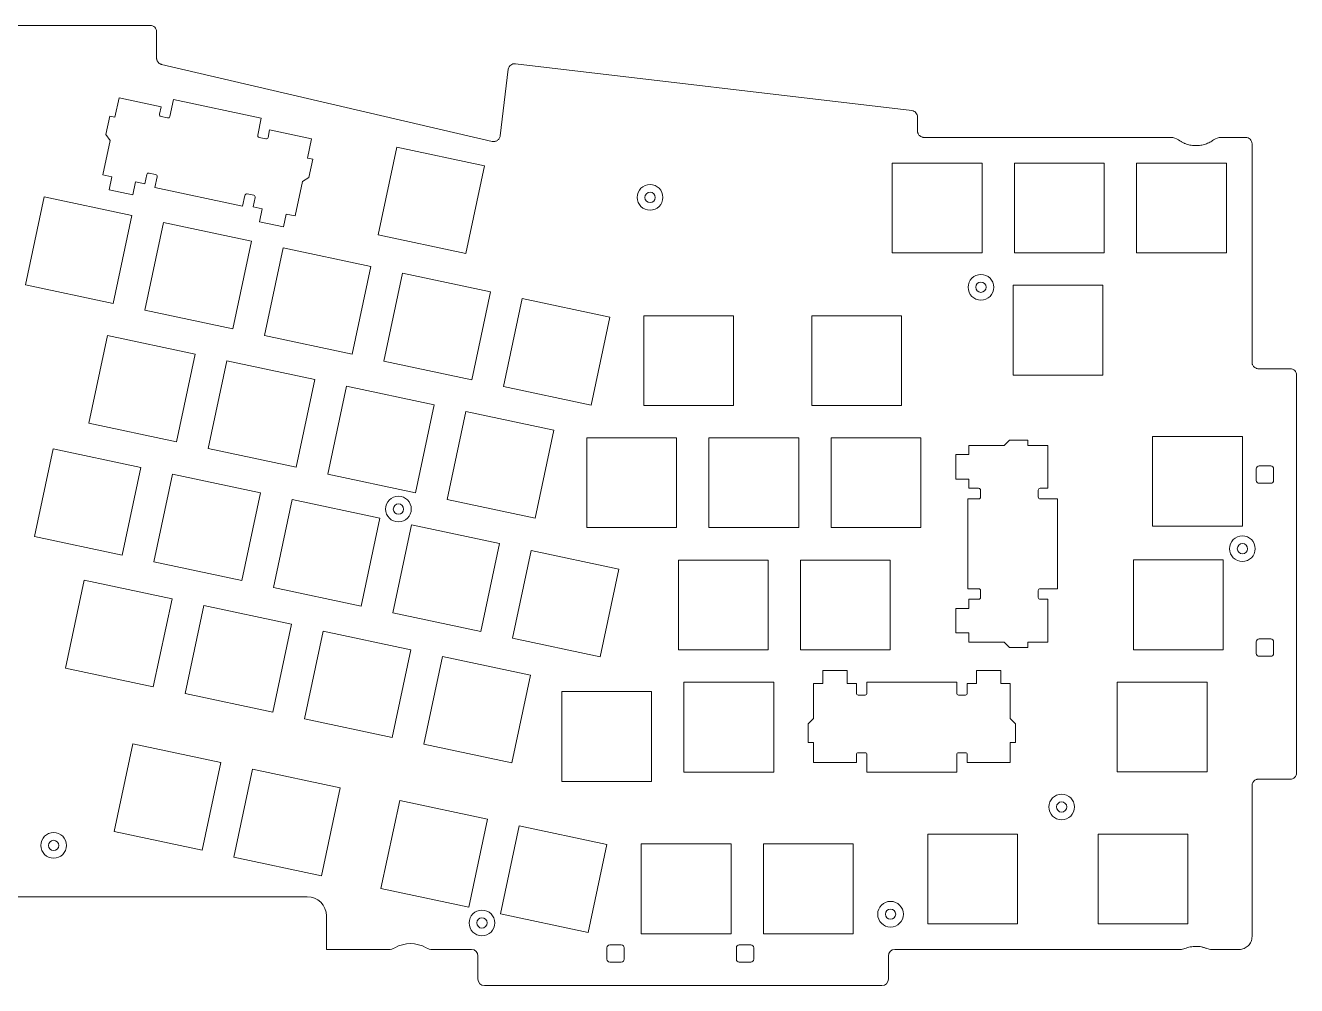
# Model space of a CAD drawing. Header units: inches. Extents: x 633 to 1402, y 68 to 485.
# Drawn here: x 895 to 1093.2, y 335 to 484.7 of the extents above; entities that cross this region are included whole.
import ezdxf

# ---------------------------------------------------------------- set-up
doc = ezdxf.new("R2010")
doc.units = ezdxf.units.IN
doc.header["$LTSCALE"] = 2.574606
doc.header["$MEASUREMENT"] = 0
doc.layers.get('0').update_dxf_attribs({"linetype": 'CONTINUOUS'})

msp = doc.modelspace()

# ---------------------------------------------------------------- linework, layer by layer
at = {"color": 7, "linetype": 'Continuous', "lineweight": 15}
for p, q in [((875.713, 484.732), (914.413, 484.732)), ((915.413, 483.732), (915.413, 479.619)), ((916.191, 478.644), (967.768, 466.65)), ((968.985, 467.503), (970.26, 477.887)), ((971.37, 478.758), (1033.2, 471.443)), ((908.917, 470.414), (909.562, 473.446)), ((909.562, 473.446), (916.115, 472.052)), ((916.115, 472.052), (915.865, 470.879)), ((917.479, 470.535), (918.041, 473.176)), ((918.041, 473.176), (931.735, 470.263)), ((907.506, 467.749), (908.11, 470.586)), ((908.11, 470.586), (908.917, 470.414)), ((916.096, 470.523), (917.124, 470.304)), ((931.735, 470.263), (931.173, 467.622)), ((1034.083, 468.277), (1034.082, 470.448)), ((932.787, 467.279), (933.037, 468.452)), ((933.037, 468.452), (939.59, 467.058)), ((907.002, 461.416), (908.142, 466.771)), ((908.142, 466.771), (907.506, 467.749)), ((931.404, 467.266), (932.431, 467.048)), ((939.59, 467.058), (938.945, 464.026)), ((1035.083, 467.277), (1073.575, 467.277)), ((1081.443, 467.277), (1085.248, 467.277)), ((1086.248, 466.277), (1086.248, 432.207)), ((938.945, 464.026), (939.752, 463.854)), ((952.879, 465.764), (949.966, 452.071)), ((966.573, 462.851), (952.879, 465.764)), ((939.752, 463.854), (939.148, 461.018)), ((963.66, 449.157), (966.573, 462.851)), ((1030.148, 463.277), (1030.148, 449.277)), ((1044.148, 463.277), (1030.148, 463.277)), ((1044.148, 449.277), (1044.148, 463.277)), ((1049.198, 463.277), (1049.198, 449.277)), ((1063.198, 463.277), (1049.198, 463.277)), ((1063.198, 449.277), (1063.198, 463.277)), ((1068.248, 463.277), (1068.248, 449.277)), ((1082.248, 463.277), (1068.248, 463.277)), ((1082.248, 449.277), (1082.248, 463.277)), ((908.421, 461.114), (907.002, 461.416)), ((907.994, 459.109), (908.421, 461.114)), ((912.138, 460.323), (911.711, 458.318)), ((913.556, 460.021), (912.138, 460.323)), ((913.868, 461.489), (913.556, 460.021)), ((915.251, 461.501), (914.224, 461.72)), ((915.128, 459.483), (915.482, 461.145)), ((938.17, 460.383), (937.03, 455.027)), ((939.148, 461.018), (938.17, 460.383)), ((897.868, 457.992), (894.954, 444.298)), ((911.561, 455.078), (897.868, 457.992)), ((911.711, 458.318), (907.994, 459.109)), ((928.822, 456.569), (915.128, 459.483)), ((929.175, 458.232), (928.822, 456.569)), ((930.558, 458.245), (929.531, 458.463)), ((930.477, 456.422), (930.789, 457.889)), ((931.895, 456.12), (930.477, 456.422)), ((931.469, 454.115), (931.895, 456.12)), ((908.648, 441.385), (911.561, 455.078)), ((916.501, 454.028), (913.587, 440.334)), ((930.194, 451.114), (916.501, 454.028)), ((935.186, 453.324), (931.469, 454.115)), ((935.612, 455.329), (935.186, 453.324)), ((937.03, 455.027), (935.612, 455.329)), ((949.966, 452.071), (963.66, 449.157)), ((927.281, 437.421), (930.194, 451.114)), ((935.134, 450.063), (932.22, 436.37)), ((948.827, 447.15), (935.134, 450.063)), ((1030.148, 449.277), (1044.148, 449.277)), ((1049.198, 449.277), (1063.198, 449.277)), ((1068.248, 449.277), (1082.248, 449.277)), ((945.914, 433.457), (948.827, 447.15)), ((953.767, 446.099), (950.853, 432.406)), ((967.46, 443.186), (953.767, 446.099)), ((894.954, 444.298), (908.648, 441.385)), ((1048.998, 444.227), (1048.998, 430.227)), ((1062.998, 444.227), (1048.998, 444.227)), ((1062.998, 430.227), (1062.998, 444.227)), ((964.547, 429.492), (967.46, 443.186)), ((972.4, 442.135), (969.486, 428.442)), ((986.093, 439.222), (972.4, 442.135)), ((913.587, 440.334), (927.281, 437.421)), ((983.18, 425.528), (986.093, 439.222)), ((991.398, 439.477), (991.398, 425.477)), ((1005.398, 439.477), (991.398, 439.477)), ((1005.398, 425.477), (1005.398, 439.477)), ((1017.593, 439.477), (1017.593, 425.477)), ((1031.593, 439.477), (1017.593, 439.477)), ((1031.593, 425.477), (1031.593, 439.477)), ((907.753, 436.412), (904.84, 422.719)), ((921.447, 433.499), (907.753, 436.412)), ((932.22, 436.37), (945.914, 433.457)), ((918.534, 419.805), (921.447, 433.499)), ((926.386, 432.448), (923.473, 418.754)), ((940.08, 429.535), (926.386, 432.448)), ((950.853, 432.406), (964.547, 429.492)), ((1048.998, 430.227), (1062.998, 430.227)), ((1087.248, 431.207), (1092.198, 431.207)), ((1093.198, 430.207), (1093.198, 368.207)), ((937.167, 415.841), (940.08, 429.535)), ((945.019, 428.484), (942.106, 414.79)), ((958.713, 425.571), (945.019, 428.484)), ((969.486, 428.442), (983.18, 425.528)), ((955.8, 411.877), (958.713, 425.571)), ((963.652, 424.52), (960.739, 410.826)), ((977.346, 421.606), (963.652, 424.52)), ((991.398, 425.477), (1005.398, 425.477)), ((1017.593, 425.477), (1031.593, 425.477)), ((904.84, 422.719), (918.534, 419.805)), ((974.433, 407.913), (977.346, 421.606)), ((982.498, 420.427), (982.498, 406.427)), ((996.498, 420.427), (982.498, 420.427)), ((996.498, 406.427), (996.498, 420.427)), ((1001.548, 420.427), (1001.548, 406.427)), ((1015.548, 420.427), (1001.548, 420.427)), ((1015.548, 406.427), (1015.548, 420.427)), ((1084.748, 420.647), (1070.748, 420.647)), ((1070.748, 420.647), (1070.748, 406.647)), ((1084.748, 406.647), (1084.748, 420.647)), ((899.28, 418.738), (896.367, 405.045)), ((912.974, 415.825), (899.28, 418.738)), ((923.473, 418.754), (937.167, 415.841)), ((910.06, 402.132), (912.974, 415.825)), ((917.913, 414.774), (915, 401.081)), ((931.607, 411.861), (917.913, 414.774)), ((942.106, 414.79), (955.8, 411.877)), ((1086.921, 413.795), (1086.921, 415.595)), ((1087.371, 416.045), (1089.171, 416.045)), ((1089.621, 413.795), (1089.621, 415.595)), ((1087.371, 413.345), (1089.171, 413.345)), ((928.693, 398.167), (931.607, 411.861)), ((936.546, 410.81), (933.633, 397.117)), ((950.24, 407.897), (936.546, 410.81)), ((960.739, 410.826), (974.433, 407.913)), ((947.326, 394.203), (950.24, 407.897)), ((955.179, 406.846), (952.266, 393.152)), ((968.873, 403.933), (955.179, 406.846)), ((982.498, 406.427), (996.498, 406.427)), ((1001.548, 406.427), (1015.548, 406.427)), ((1070.748, 406.647), (1084.748, 406.647)), ((896.367, 405.045), (910.06, 402.132)), ((965.959, 390.239), (968.873, 403.933)), ((973.812, 402.882), (970.899, 389.188)), ((987.506, 399.969), (973.812, 402.882)), ((915, 401.081), (928.693, 398.167)), ((996.808, 401.377), (1010.808, 401.377)), ((996.808, 387.377), (996.808, 401.377)), ((1010.808, 401.377), (1010.808, 387.377)), ((1015.808, 387.377), (1015.808, 401.377)), ((1015.808, 401.377), (1029.808, 401.377)), ((1029.808, 401.377), (1029.808, 387.377)), ((1081.748, 401.397), (1067.748, 401.397)), ((1067.748, 401.397), (1067.748, 387.397)), ((1081.748, 387.397), (1081.748, 401.397)), ((984.592, 386.275), (987.506, 399.969)), ((904.119, 398.233), (901.206, 384.539)), ((917.813, 395.319), (904.119, 398.233)), ((933.633, 397.117), (947.326, 394.203)), ((914.899, 381.626), (917.813, 395.319)), ((922.752, 394.268), (919.839, 380.575)), ((936.446, 391.355), (922.752, 394.268)), ((952.266, 393.152), (965.959, 390.239)), ((933.532, 377.662), (936.446, 391.355)), ((941.385, 390.304), (938.472, 376.611)), ((955.079, 387.391), (941.385, 390.304)), ((970.899, 389.188), (984.592, 386.275)), ((1086.921, 386.819), (1086.921, 388.619)), ((1089.171, 389.069), (1087.371, 389.069)), ((1089.621, 386.819), (1089.621, 388.619)), ((952.165, 373.698), (955.079, 387.391)), ((1010.808, 387.377), (996.808, 387.377)), ((1029.808, 387.377), (1015.808, 387.377)), ((1067.748, 387.397), (1081.748, 387.397)), ((960.018, 386.34), (957.105, 372.647)), ((973.712, 383.427), (960.018, 386.34)), ((1089.171, 386.369), (1087.371, 386.369)), ((901.206, 384.539), (914.899, 381.626)), ((970.798, 369.733), (973.712, 383.427)), ((1019.298, 384.177), (1023.098, 384.177)), ((1019.298, 382.127), (1019.298, 384.177)), ((1023.098, 384.177), (1023.098, 382.127)), ((1043.298, 384.177), (1047.098, 384.177)), ((1043.298, 382.127), (1043.298, 384.177)), ((1047.098, 384.177), (1047.098, 382.127)), ((992.598, 380.857), (978.598, 380.857)), ((978.598, 380.857), (978.598, 366.857)), ((992.598, 366.857), (992.598, 380.857)), ((1011.648, 382.327), (997.648, 382.327)), ((997.648, 382.327), (997.648, 368.327)), ((1011.648, 368.327), (1011.648, 382.327)), ((1017.848, 382.127), (1019.298, 382.127)), ((1017.848, 376.652), (1017.848, 382.127)), ((1023.098, 382.127), (1024.548, 382.127)), ((1024.548, 382.127), (1024.548, 380.627)), ((1026.198, 380.627), (1026.198, 382.327)), ((1026.198, 382.327), (1040.198, 382.327)), ((1040.198, 382.327), (1040.198, 380.627)), ((1041.848, 382.127), (1043.298, 382.127)), ((1041.848, 380.627), (1041.848, 382.127)), ((1047.098, 382.127), (1048.548, 382.127)), ((1048.548, 382.127), (1048.548, 376.652)), ((1065.243, 382.347), (1079.243, 382.347)), ((1065.243, 368.347), (1065.243, 382.347)), ((1079.243, 382.347), (1079.243, 368.347)), ((919.839, 380.575), (933.532, 377.662)), ((1024.848, 380.327), (1025.898, 380.327)), ((1040.498, 380.327), (1041.548, 380.327)), ((938.472, 376.611), (952.165, 373.698)), ((1017.023, 375.827), (1017.848, 376.652)), ((1017.023, 372.927), (1017.023, 375.827)), ((1048.548, 376.652), (1049.373, 375.827)), ((1049.373, 375.827), (1049.373, 372.927)), ((908.811, 359.037), (911.724, 372.731)), ((911.724, 372.731), (925.418, 369.817)), ((1017.848, 372.927), (1017.023, 372.927)), ((1017.848, 369.827), (1017.848, 372.927)), ((1048.548, 372.927), (1048.548, 369.827)), ((1049.373, 372.927), (1048.548, 372.927)), ((957.105, 372.647), (970.798, 369.733)), ((1024.548, 371.027), (1024.548, 369.827)), ((1025.898, 371.327), (1024.848, 371.327)), ((1026.198, 368.327), (1026.198, 371.027)), ((1040.198, 371.027), (1040.198, 368.327)), ((1041.548, 371.327), (1040.498, 371.327)), ((1041.848, 369.827), (1041.848, 371.027)), ((925.418, 369.817), (922.505, 356.124)), ((927.444, 355.073), (930.357, 368.767)), ((930.357, 368.767), (944.051, 365.853)), ((1024.548, 369.827), (1017.848, 369.827)), ((1048.548, 369.827), (1041.848, 369.827)), ((978.598, 366.857), (992.598, 366.857)), ((997.648, 368.327), (1011.648, 368.327)), ((1040.198, 368.327), (1026.198, 368.327)), ((1079.243, 368.347), (1065.243, 368.347)), ((1092.198, 367.207), (1087.248, 367.207)), ((944.051, 365.853), (941.138, 352.16)), ((1086.248, 366.207), (1086.248, 342.657)), ((950.405, 350.188), (953.318, 363.882)), ((953.318, 363.882), (967.012, 360.968)), ((967.012, 360.968), (964.099, 347.275)), ((922.505, 356.124), (908.811, 359.037)), ((969.038, 346.224), (971.951, 359.917)), ((971.951, 359.917), (985.645, 357.004)), ((985.645, 357.004), (982.732, 343.311)), ((990.999, 357.112), (1004.999, 357.112)), ((990.999, 343.112), (990.999, 357.112)), ((1004.999, 357.112), (1004.999, 343.112)), ((1010.049, 357.112), (1024.049, 357.112)), ((1010.049, 343.112), (1010.049, 357.112)), ((1024.049, 357.112), (1024.049, 343.112)), ((1035.698, 358.657), (1049.698, 358.657)), ((1035.698, 344.657), (1035.698, 358.657)), ((1049.698, 358.657), (1049.698, 344.657)), ((1062.243, 358.657), (1076.243, 358.657)), ((1062.243, 344.657), (1062.243, 358.657)), ((1076.243, 358.657), (1076.243, 344.657)), ((941.138, 352.16), (927.444, 355.073)), ((964.099, 347.275), (950.405, 350.188)), ((867.159, 348.887), (938.893, 348.887)), ((941.893, 345.887), (941.893, 340.657)), ((982.732, 343.311), (969.038, 346.224)), ((1004.999, 343.112), (990.999, 343.112)), ((1024.049, 343.112), (1010.049, 343.112)), ((1049.698, 344.657), (1035.698, 344.657)), ((1076.243, 344.657), (1062.243, 344.657)), ((986.083, 341.379), (987.883, 341.379)), ((1006.283, 341.379), (1008.083, 341.379)), ((951.564, 340.657), (941.893, 340.657)), ((964.533, 340.657), (958.442, 340.657)), ((965.533, 336.029), (965.533, 339.657)), ((985.633, 340.929), (985.633, 339.129)), ((988.333, 339.129), (988.333, 340.929)), ((1005.833, 340.929), (1005.833, 339.129)), ((1008.533, 339.129), (1008.533, 340.929)), ((1029.533, 339.657), (1029.533, 336.029)), ((1075.042, 340.657), (1030.533, 340.657)), ((1084.248, 340.657), (1079.962, 340.657)), ((986.083, 338.679), (987.883, 338.679)), ((1006.283, 338.679), (1008.083, 338.679)), ((966.533, 335.029), (1028.533, 335.029))]:
    msp.add_line(p, q, dxfattribs=at)
at = {"color": 1, "linetype": 'Continuous', "lineweight": 15}
for p, q in [((1020.598, 420.427), (1034.598, 420.427)), ((1020.598, 406.427), (1020.598, 420.427)), ((1034.598, 420.427), (1034.598, 406.427)), ((1042.108, 419.258), (1047.583, 419.258)), ((1042.108, 417.808), (1042.108, 419.258)), ((1047.583, 419.258), (1048.408, 420.083)), ((1048.408, 420.083), (1051.308, 420.083)), ((1051.308, 420.083), (1051.308, 419.258)), ((1051.308, 419.258), (1054.408, 419.258)), ((1054.408, 419.258), (1054.408, 412.558)), ((1040.058, 417.808), (1042.108, 417.808)), ((1040.058, 414.008), (1040.058, 417.808)), ((1042.108, 414.008), (1040.058, 414.008)), ((1042.108, 412.558), (1042.108, 414.008)), ((1043.608, 412.558), (1042.108, 412.558)), ((1054.408, 412.558), (1053.208, 412.558)), ((1041.908, 410.908), (1043.608, 410.908)), ((1041.908, 396.908), (1041.908, 410.908)), ((1043.908, 411.208), (1043.908, 412.258)), ((1052.908, 412.258), (1052.908, 411.208)), ((1053.208, 410.908), (1055.908, 410.908)), ((1055.908, 410.908), (1055.908, 396.908)), ((1034.598, 406.427), (1020.598, 406.427)), ((1043.608, 396.908), (1041.908, 396.908)), ((1043.908, 395.558), (1043.908, 396.608)), ((1052.908, 396.608), (1052.908, 395.558)), ((1055.908, 396.908), (1053.208, 396.908)), ((1042.108, 395.258), (1043.608, 395.258)), ((1042.108, 393.808), (1042.108, 395.258)), ((1053.208, 395.258), (1054.408, 395.258)), ((1054.408, 395.258), (1054.408, 388.558)), ((1040.058, 393.808), (1042.108, 393.808)), ((1040.058, 390.008), (1040.058, 393.808)), ((1042.108, 390.008), (1040.058, 390.008)), ((1042.108, 388.558), (1042.108, 390.008)), ((1047.583, 388.558), (1042.108, 388.558)), ((1048.408, 387.733), (1047.583, 388.558)), ((1051.308, 387.733), (1048.408, 387.733)), ((1051.308, 388.558), (1051.308, 387.733)), ((1054.408, 388.558), (1051.308, 388.558))]:
    msp.add_line(p, q, dxfattribs=at)
at = {"color": 7, "linetype": 'Continuous', "lineweight": 15}
for centre, radius in [((992.368, 457.922), 2), ((992.368, 457.922), 0.8), ((1043.975, 443.907), 2), ((1043.975, 443.907), 0.8), ((953.126, 409.328), 2), ((953.126, 409.328), 0.8), ((1084.748, 403.147), 2), ((1084.748, 403.147), 0.8), ((1056.557, 362.873), 2), ((1056.557, 362.873), 0.8), ((899.351, 356.884), 2), ((899.351, 356.884), 0.8), ((1029.873, 346.157), 2), ((1029.873, 346.157), 0.8), ((966.152, 344.793), 2), ((966.152, 344.793), 0.8)]:
    msp.add_circle(centre, radius, dxfattribs=at)
for centre, radius, start, end in [((938.893, 345.887), 3, 0, 90), ((955.003, 336.617), 4.95, 60.34293, 119.65707), ((951.564, 342.657), 2, 270, 299.65707), ((958.442, 342.657), 2, 240.34293, 270), ((964.533, 339.657), 1, 0, 90), ((1030.533, 339.657), 1, 90, 180), ((1075.042, 342.657), 2, 270, 292.11101), ((966.533, 336.029), 1, 180, 270), ((1028.533, 336.029), 1, 270.00003, 360)]:
    msp.add_arc(centre, radius, start, end, dxfattribs=at)
for points, knots in [([(914.413, 484.732), (914.675, 484.732), (914.935, 484.624), (915.305, 484.254), (915.413, 483.994), (915.413, 483.732)], [0, 0, 0, 0, 0.5, 0.5, 1, 1, 1, 1]), ([(915.413, 479.619), (915.414, 479.592), (915.415, 479.537), (915.425, 479.456), (915.442, 479.376), (915.473, 479.269), (915.531, 479.137), (915.627, 478.993), (915.747, 478.866), (915.884, 478.765), (916.033, 478.688), (916.138, 478.659), (916.191, 478.644)], [0, 0, 0, 0, 0.0608522, 0.1213442, 0.1818843, 0.2428799, 0.3712943, 0.5000986, 0.6285131, 0.7573175, 0.878563, 1, 1, 1, 1]), ([(970.26, 477.887), (970.292, 478.146), (970.43, 478.391), (970.841, 478.713), (971.111, 478.789), (971.37, 478.758)], [0, 0, 0, 0, 0.5, 0.5, 1, 1, 1, 1]), ([(916.096, 470.523), (916.02, 470.539), (915.95, 470.587), (915.865, 470.719), (915.849, 470.802), (915.865, 470.879)], [0, 0, 0, 0, 0.5, 0.5, 1, 1, 1, 1]), ([(917.479, 470.535), (917.463, 470.458), (917.415, 470.389), (917.283, 470.303), (917.2, 470.288), (917.124, 470.304)], [0, 0, 0, 0, 0.5, 0.5, 1, 1, 1, 1]), ([(1033.2, 471.443), (1033.441, 471.414), (1033.669, 471.295), (1033.991, 470.932), (1034.083, 470.691), (1034.082, 470.448)], [0, 0, 0, 0, 0.5, 0.5, 1, 1, 1, 1]), ([(1034.083, 468.277), (1034.083, 468.244), (1034.085, 468.179), (1034.1, 468.082), (1034.124, 467.987), (1034.168, 467.863), (1034.245, 467.718), (1034.371, 467.566), (1034.523, 467.44), (1034.697, 467.348), (1034.886, 467.288), (1035.017, 467.28), (1035.083, 467.277)], [0, 0, 0, 0, 0.0627969, 0.1250266, 0.1872995, 0.2502248, 0.375021, 0.500151, 0.6249449, 0.7500737, 0.8749516, 1, 1, 1, 1]), ([(931.404, 467.266), (931.327, 467.282), (931.257, 467.33), (931.172, 467.462), (931.157, 467.545), (931.173, 467.622)], [0, 0, 0, 0, 0.5, 0.5, 1, 1, 1, 1]), ([(932.787, 467.279), (932.77, 467.202), (932.723, 467.132), (932.591, 467.047), (932.508, 467.031), (932.431, 467.048)], [0, 0, 0, 0, 0.5, 0.5, 1, 1, 1, 1]), ([(967.768, 466.65), (967.802, 466.643), (967.871, 466.63), (967.975, 466.623), (968.08, 466.626), (968.218, 466.646), (968.386, 466.697), (968.57, 466.799), (968.73, 466.937), (968.856, 467.106), (968.948, 467.296), (968.973, 467.434), (968.985, 467.503)], [0, 0, 0, 0, 0.0628518, 0.1250477, 0.1872837, 0.2502544, 0.3750555, 0.5001686, 0.6249694, 0.7500824, 0.8749615, 1, 1, 1, 1]), ([(1074.758, 466.889), (1074.814, 466.85), (1074.925, 466.77), (1075.098, 466.66), (1075.275, 466.558), (1075.457, 466.464), (1075.642, 466.378), (1075.832, 466.3), (1076.197, 466.168), (1076.754, 466.029), (1077.509, 465.969), (1078.264, 466.029), (1078.87, 466.18), (1079.329, 466.354), (1079.653, 466.507), (1079.965, 466.683), (1080.161, 466.821), (1080.259, 466.889)], [0, 0, 0, 0, 0.03497555, 0.06978496, 0.10449577, 0.13917609, 0.17389421, 0.20871822, 0.24371557, 0.37182222, 0.50001963, 0.62812631, 0.75632373, 0.81740878, 0.87813956, 0.93888154, 1, 1, 1, 1]), ([(1085.248, 467.277), (1085.51, 467.277), (1085.77, 467.169), (1086.14, 466.799), (1086.248, 466.539), (1086.248, 466.277)], [0, 0, 0, 0, 0.5, 0.5, 1, 1, 1, 1]), ([(913.868, 461.489), (913.884, 461.565), (913.932, 461.635), (914.064, 461.721), (914.147, 461.736), (914.224, 461.72)], [0, 0, 0, 0, 0.5, 0.5, 1, 1, 1, 1]), ([(915.251, 461.501), (915.328, 461.485), (915.397, 461.437), (915.483, 461.305), (915.498, 461.222), (915.482, 461.145)], [0, 0, 0, 0, 0.5, 0.5, 1, 1, 1, 1]), ([(929.175, 458.232), (929.192, 458.309), (929.24, 458.379), (929.371, 458.464), (929.454, 458.479), (929.531, 458.463)], [0, 0, 0, 0, 0.5, 0.5, 1, 1, 1, 1]), ([(930.558, 458.245), (930.635, 458.228), (930.705, 458.18), (930.79, 458.049), (930.806, 457.966), (930.789, 457.889)], [0, 0, 0, 0, 0.5, 0.5, 1, 1, 1, 1]), ([(1086.248, 432.207), (1086.249, 432.175), (1086.251, 432.113), (1086.264, 432.019), (1086.286, 431.928), (1086.329, 431.804), (1086.406, 431.654), (1086.536, 431.495), (1086.695, 431.365), (1086.873, 431.274), (1087.059, 431.217), (1087.185, 431.21), (1087.248, 431.207)], [0, 0, 0, 0, 0.060259, 0.1200207, 0.1798243, 0.2402078, 0.3699983, 0.5001303, 0.629921, 0.7600531, 0.8799433, 1, 1, 1, 1]), ([(1092.198, 431.207), (1092.46, 431.207), (1092.72, 431.099), (1093.09, 430.729), (1093.198, 430.469), (1093.198, 430.207)], [0, 0, 0, 0, 0.5, 0.5, 1, 1, 1, 1]), ([(1087.371, 416.045), (1087.253, 416.045), (1087.136, 415.996), (1086.969, 415.83), (1086.921, 415.712), (1086.921, 415.595)], [0, 0, 0, 0, 0.5, 0.5, 1, 1, 1, 1]), ([(1089.621, 415.595), (1089.621, 415.712), (1089.572, 415.83), (1089.406, 415.996), (1089.289, 416.045), (1089.171, 416.045)], [0, 0, 0, 0, 0.5, 0.5, 1, 1, 1, 1]), ([(1086.921, 413.795), (1086.921, 413.677), (1086.969, 413.56), (1087.136, 413.393), (1087.253, 413.345), (1087.371, 413.345)], [0, 0, 0, 0, 0.5, 0.5, 1, 1, 1, 1]), ([(1089.171, 413.345), (1089.289, 413.345), (1089.406, 413.393), (1089.572, 413.56), (1089.621, 413.677), (1089.621, 413.795)], [0, 0, 0, 0, 0.5, 0.5, 1, 1, 1, 1]), ([(1087.371, 389.069), (1087.253, 389.069), (1087.136, 389.021), (1086.969, 388.854), (1086.921, 388.737), (1086.921, 388.619)], [0, 0, 0, 0, 0.5, 0.5, 1, 1, 1, 1]), ([(1089.621, 388.619), (1089.621, 388.737), (1089.572, 388.854), (1089.406, 389.021), (1089.289, 389.069), (1089.171, 389.069)], [0, 0, 0, 0, 0.5, 0.5, 1, 1, 1, 1]), ([(1086.921, 386.819), (1086.921, 386.701), (1086.969, 386.584), (1087.136, 386.418), (1087.253, 386.369), (1087.371, 386.369)], [0, 0, 0, 0, 0.5, 0.5, 1, 1, 1, 1]), ([(1089.171, 386.369), (1089.289, 386.369), (1089.406, 386.418), (1089.572, 386.584), (1089.621, 386.701), (1089.621, 386.819)], [0, 0, 0, 0, 0.5, 0.5, 1, 1, 1, 1]), ([(1024.848, 380.327), (1024.77, 380.327), (1024.691, 380.359), (1024.58, 380.47), (1024.548, 380.548), (1024.548, 380.627)], [0, 0, 0, 0, 0.5, 0.5, 1, 1, 1, 1]), ([(1026.198, 380.627), (1026.198, 380.548), (1026.166, 380.47), (1026.055, 380.359), (1025.977, 380.327), (1025.898, 380.327)], [0, 0, 0, 0, 0.5, 0.5, 1, 1, 1, 1]), ([(1040.498, 380.327), (1040.42, 380.327), (1040.341, 380.359), (1040.23, 380.47), (1040.198, 380.548), (1040.198, 380.627)], [0, 0, 0, 0, 0.5, 0.5, 1, 1, 1, 1]), ([(1041.848, 380.627), (1041.848, 380.548), (1041.816, 380.47), (1041.705, 380.359), (1041.627, 380.327), (1041.548, 380.327)], [0, 0, 0, 0, 0.5, 0.5, 1, 1, 1, 1]), ([(1024.548, 371.027), (1024.548, 371.105), (1024.58, 371.183), (1024.691, 371.295), (1024.77, 371.327), (1024.848, 371.327)], [0, 0, 0, 0, 0.5, 0.5, 1, 1, 1, 1]), ([(1025.898, 371.327), (1025.977, 371.327), (1026.055, 371.295), (1026.166, 371.183), (1026.198, 371.105), (1026.198, 371.027)], [0, 0, 0, 0, 0.5, 0.5, 1, 1, 1, 1]), ([(1040.198, 371.027), (1040.198, 371.105), (1040.23, 371.183), (1040.341, 371.295), (1040.42, 371.327), (1040.498, 371.327)], [0, 0, 0, 0, 0.5, 0.5, 1, 1, 1, 1]), ([(1041.548, 371.327), (1041.627, 371.327), (1041.705, 371.295), (1041.816, 371.183), (1041.848, 371.105), (1041.848, 371.027)], [0, 0, 0, 0, 0.5, 0.5, 1, 1, 1, 1]), ([(1087.248, 367.207), (1087.217, 367.206), (1087.154, 367.204), (1087.061, 367.191), (1086.969, 367.169), (1086.845, 367.126), (1086.695, 367.049), (1086.536, 366.919), (1086.406, 366.76), (1086.315, 366.582), (1086.258, 366.395), (1086.251, 366.27), (1086.248, 366.207)], [0, 0, 0, 0, 0.060259, 0.1200207, 0.1798243, 0.2402078, 0.3699983, 0.5001303, 0.629921, 0.7600531, 0.8799433, 1, 1, 1, 1]), ([(1093.198, 368.207), (1093.198, 367.945), (1093.09, 367.685), (1092.72, 367.315), (1092.46, 367.207), (1092.198, 367.207)], [0, 0, 0, 0, 0.5, 0.5, 1, 1, 1, 1]), ([(986.083, 341.379), (985.965, 341.379), (985.848, 341.33), (985.682, 341.164), (985.633, 341.047), (985.633, 340.929)], [0, 0, 0, 0, 0.5, 0.5, 1, 1, 1, 1]), ([(988.333, 340.929), (988.333, 341.047), (988.285, 341.164), (988.118, 341.33), (988.001, 341.379), (987.883, 341.379)], [0, 0, 0, 0, 0.5, 0.5, 1, 1, 1, 1]), ([(1006.283, 341.379), (1006.165, 341.379), (1006.048, 341.33), (1005.881, 341.164), (1005.833, 341.047), (1005.833, 340.929)], [0, 0, 0, 0, 0.5, 0.5, 1, 1, 1, 1]), ([(1008.533, 340.929), (1008.533, 341.047), (1008.484, 341.164), (1008.318, 341.33), (1008.201, 341.379), (1008.083, 341.379)], [0, 0, 0, 0, 0.5, 0.5, 1, 1, 1, 1]), ([(1079.2, 340.807), (1079.133, 340.833), (1078.999, 340.886), (1078.793, 340.954), (1078.585, 341.012), (1078.301, 341.076), (1077.938, 341.13), (1077.497, 341.151), (1077.056, 341.129), (1076.622, 341.063), (1076.199, 340.959), (1075.929, 340.856), (1075.794, 340.804)], [0, 0, 0, 0, 0.06195115, 0.12377449, 0.18561663, 0.24762409, 0.37375463, 0.5000362, 0.62616675, 0.75244831, 0.87618662, 1, 1, 1, 1]), ([(1086.248, 342.657), (1086.248, 342.395), (1086.196, 342.133), (1085.996, 341.65), (1085.847, 341.428), (1085.477, 341.058), (1085.255, 340.909), (1084.772, 340.709), (1084.51, 340.657), (1084.248, 340.657)], [0, 0, 0, 0, 0.25, 0.25, 0.5, 0.5, 0.75, 0.75, 1, 1, 1, 1]), ([(985.633, 339.129), (985.633, 339.011), (985.682, 338.894), (985.848, 338.727), (985.965, 338.679), (986.083, 338.679)], [0, 0, 0, 0, 0.5, 0.5, 1, 1, 1, 1]), ([(987.883, 338.679), (988.001, 338.679), (988.118, 338.727), (988.285, 338.894), (988.333, 339.011), (988.333, 339.129)], [0, 0, 0, 0, 0.5, 0.5, 1, 1, 1, 1]), ([(1005.833, 339.129), (1005.833, 339.011), (1005.881, 338.894), (1006.048, 338.727), (1006.165, 338.679), (1006.283, 338.679)], [0, 0, 0, 0, 0.5, 0.5, 1, 1, 1, 1]), ([(1008.083, 338.679), (1008.201, 338.679), (1008.318, 338.727), (1008.484, 338.894), (1008.533, 339.011), (1008.533, 339.129)], [0, 0, 0, 0, 0.5, 0.5, 1, 1, 1, 1])]:
    msp.add_open_spline(points, degree=3, knots=knots, dxfattribs=at)
for points in [[(1073.575, 467.277), (1073.997, 467.277), (1074.418, 467.139), (1074.758, 466.889)], [(1080.259, 466.889), (1080.6, 467.139), (1081.021, 467.277), (1081.443, 467.277)], [(1079.962, 340.657), (1079.702, 340.657), (1079.441, 340.708), (1079.2, 340.807)]]:
    msp.add_open_spline(points, degree=3, dxfattribs=at)
at = {"color": 1, "linetype": 'Continuous', "lineweight": 15}
for points in [[(1043.608, 412.558), (1043.687, 412.558), (1043.765, 412.525), (1043.876, 412.414), (1043.908, 412.336), (1043.908, 412.258)], [(1052.908, 412.258), (1052.908, 412.336), (1052.94, 412.414), (1053.051, 412.525), (1053.13, 412.558), (1053.208, 412.558)], [(1043.908, 411.208), (1043.908, 411.129), (1043.876, 411.051), (1043.765, 410.94), (1043.687, 410.908), (1043.608, 410.908)], [(1053.208, 410.908), (1053.13, 410.908), (1053.051, 410.94), (1052.94, 411.051), (1052.908, 411.129), (1052.908, 411.208)], [(1043.608, 396.908), (1043.687, 396.908), (1043.765, 396.875), (1043.876, 396.764), (1043.908, 396.686), (1043.908, 396.608)], [(1052.908, 396.608), (1052.908, 396.686), (1052.94, 396.764), (1053.051, 396.875), (1053.13, 396.908), (1053.208, 396.908)], [(1043.908, 395.558), (1043.908, 395.479), (1043.876, 395.401), (1043.765, 395.29), (1043.687, 395.258), (1043.608, 395.258)], [(1053.208, 395.258), (1053.13, 395.258), (1053.051, 395.29), (1052.94, 395.401), (1052.908, 395.479), (1052.908, 395.558)]]:
    msp.add_open_spline(points, degree=3, knots=[0, 0, 0, 0, 0.5, 0.5, 1, 1, 1, 1], dxfattribs=at)

doc.saveas('drawing.dxf')
